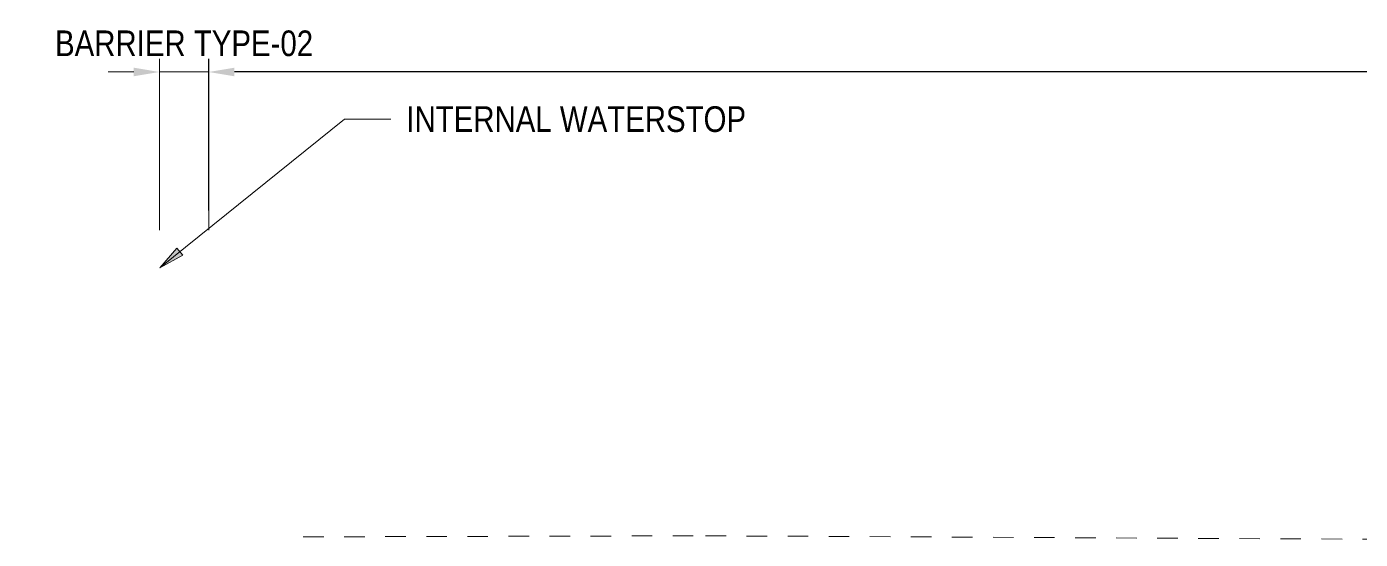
# Model space of a CAD drawing. Header units: metres. Extents: x 0 to 258, y 3 to 25.
# Drawn here: x 167.84 to 174.34, y 22.25 to 24.75 of the extents above; entities that cross this region are included whole.
import ezdxf

# ---------------------------------------------------------------- set-up
doc = ezdxf.new("R2010")
doc.units = ezdxf.units.M
doc.linetypes.add('JacobsDash', pattern=[0.0045, 0.003, -0.0015])
doc.layers.get('Defpoints').update_dxf_attribs({"color": 41})
for name, color, linetype, lineweight in [('A-ANNO-DIMS', 7, 'Continuous', 9), ('A-DETL', 7, 'Continuous', 13), ('G-ANNO-TEXT', 7, 'Continuous', 9)]:
    doc.layers.add(name, color=color, linetype=linetype, lineweight=lineweight)
doc.styles.add('Arial Narrow_2', font='ARIALN.TTF', dxfattribs={"height": 0.125})
doc.dimstyles.new('Dimension_Standard_O__mm_', dxfattribs={"dimscale": 0.3048, "dimtxt": 0.127929, "dimasz": 0.410105, "dimexe": 0.393701, "dimexo": 0.246063, "dimgap": 0.246063, "dimtad": 1, "dimdec": 0, "dimlfac": 1000, "dimzin": 0, "dimdsep": 46, "dimtxsty": 'Arial Narrow_2', "dimsah": 1, "dimcen": 0.09, "dimaunit": 1, "dimadec": 4, "dimazin": 0, "dimtfac": 1, "dimtdec": 4, "dimtix": 1, "dimtmove": 0, "dimatfit": 3, "dimfxl": 1, "dimtvp": 1, "dimtfill": 1, "dimtolj": 1, "dimtzin": 0, "dimlwd": 18, "dimlwe": 18, "dimarcsym": 2})
doc.dimstyles.new('Dimension_Standard_T_REO', dxfattribs={"dimscale": 0.3048, "dimtxt": 0.127929, "dimasz": 0.410105, "dimexe": 0.492126, "dimexo": 0.0625, "dimgap": 0.164042, "dimtad": 1, "dimdec": 0, "dimlfac": 1000, "dimzin": 0, "dimdsep": 46, "dimtxsty": 'Arial Narrow_2', "dimsah": 1, "dimcen": 0.09, "dimaunit": 1, "dimadec": 4, "dimazin": 0, "dimtfac": 1, "dimtdec": 4, "dimtix": 1, "dimtmove": 0, "dimatfit": 3, "dimfxl": 0.492126, "dimfxlon": 1, "dimtvp": 1, "dimtolj": 1, "dimtzin": 0, "dimlwd": 25, "dimlwe": 25, "dimarcsym": 2})

# ---------------------------------------------------------------- blocks, each defined once
blk = doc.blocks.new('DIMBLOCK43-Section 202 ANNOTATION')
at = {"layer": 'A-ANNO-DIMS', "color": 0, "lineweight": 25, "transparency": 16777216}
for p, q in [((168.7299, 23.8523), (168.7299, 24.6768)), ((207.4361, 23.568), (207.4361, 24.6768)), ((207.3111, 24.5268), (168.8549, 24.5268))]:
    blk.add_line(p, q, dxfattribs=at)
at = {"layer": 'A-ANNO-DIMS', "color": 0, "transparency": 16777216}
for points in [[(168.8549, 24.5477), (168.8549, 24.506), (168.7299, 24.5268)], [(207.3111, 24.5477), (207.3111, 24.506), (207.4361, 24.5268)]]:
    blk.add_solid(points, dxfattribs=at)
at = {"layer": 'Defpoints', "color": 0, "transparency": 16777216}
for p in [(168.7299, 24.5268), (168.7299, 23.8333), (207.4361, 23.5489)]:
    blk.add_point(p, dxfattribs=at)
at = {"layer": 'A-ANNO-DIMS', "color": 0, "lineweight": 25, "transparency": 16777216, "insert": (188.083, 24.6407), "char_height": 0.125, "width": 1.605812, "attachment_point": 5, "style": 'Arial Narrow_2'}
blk.add_mtext('\\A1;BARRIER TYPE - 01', dxfattribs=at)
blk = doc.blocks.new('DIMBLOCK44-Section 202 ANNOTATION')
at = {"layer": 'A-ANNO-DIMS', "color": 0, "lineweight": 18, "transparency": 16777216}
for p, q in [((168.4899, 23.7554), (168.4899, 24.6468)), ((168.7299, 23.7554), (168.7299, 24.6468)), ((168.3649, 24.5268), (168.2399, 24.5268)), ((168.7299, 24.5268), (168.4899, 24.5268)), ((168.8549, 24.5268), (168.9799, 24.5268))]:
    blk.add_line(p, q, dxfattribs=at)
at = {"layer": 'A-ANNO-DIMS', "color": 0, "transparency": 16777216}
for points in [[(168.3649, 24.5477), (168.3649, 24.506), (168.4899, 24.5268)], [(168.8549, 24.5477), (168.8549, 24.506), (168.7299, 24.5268)]]:
    blk.add_solid(points, dxfattribs=at)
at = {"layer": 'Defpoints', "color": 0, "transparency": 16777216}
for p in [(168.4899, 24.5268), (168.4899, 23.6804), (168.7299, 23.6804)]:
    blk.add_point(p, dxfattribs=at)
at = {"layer": 'A-ANNO-DIMS', "color": 0, "lineweight": 18, "transparency": 16777216, "insert": (168.6099, 24.6657), "char_height": 0.125, "width": 1.508342, "attachment_point": 5, "style": 'Arial Narrow_2', "bg_fill": 3, "box_fill_scale": 1.1, "bg_fill_color": 256, "bg_fill_true_color": 13158600, "bg_fill_transparency": 0}
blk.add_mtext('\\A1;BARRIER TYPE-02', dxfattribs=at)

msp = doc.modelspace()

# ---------------------------------------------------------------- hatches: boundary and pattern name
at = {"layer": 'G-ANNO-TEXT'}
msp.add_hatch(color=256, dxfattribs=at).paths.add_polyline_path([(168.4919, 23.573), (168.6031, 23.6342), (168.5754, 23.6685)])

# ---------------------------------------------------------------- linework, layer by layer
at = {"layer": 'A-DETL', "color": 8, "linetype": 'JacobsDash', "lineweight": 9, "true_color": 0x808080}
for p, q in [((169.19, 22.2616), (171.15, 22.2668)), ((171.15, 22.2668), (174.47, 22.2496))]:
    msp.add_line(p, q, dxfattribs=at)
at = {"layer": 'G-ANNO-TEXT'}
msp.add_line((168.4919, 23.573), (168.6031, 23.6342), dxfattribs=at)

# ---------------------------------------------------------------- dimensions: what is measured, and where the dimension line sits
at = {"layer": 'A-ANNO-DIMS', "lineweight": 25}
dim = msp.add_linear_dim(base=(168.7299, 24.5268), p1=(207.4361, 23.5489), p2=(168.7299, 23.8333), text='BARRIER TYPE - 01', dimstyle='Dimension_Standard_T_REO', override={"dimpost": '<>', "dimfxl": 38.707244}, dxfattribs=at)
dim.commit()
dim.dimension.update_dxf_attribs({"geometry": 'DIMBLOCK43-Section 202 ANNOTATION', "text_midpoint": (188.083, 24.6407)})

# ---------------------------------------------------------------- next in the draw order: texts
at = {"layer": 'G-ANNO-TEXT', "insert": (169.6926, 24.3597), "char_height": 0.125, "attachment_point": 1, "style": 'Arial Narrow_2', "bg_fill": 3, "box_fill_scale": 1, "bg_fill_color": 256, "bg_fill_true_color": 13158600, "bg_fill_transparency": 0}
msp.add_mtext('INTERNAL WATERSTOP', dxfattribs=at)

# ---------------------------------------------------------------- next in the draw order: dimensions: what is measured, and where the dimension line sits
at = {"layer": 'A-ANNO-DIMS', "lineweight": 18}
dim = msp.add_linear_dim(base=(168.4899, 24.5268), p1=(168.7299, 23.6804), p2=(168.4899, 23.6804), text='BARRIER TYPE-02', dimstyle='Dimension_Standard_O__mm_', override={"dimpost": '<>', "dimfxl": 0.24}, dxfattribs=at)
dim.commit()
dim.dimension.update_dxf_attribs({"geometry": 'DIMBLOCK44-Section 202 ANNOTATION', "text_midpoint": (168.6099, 24.6657)})

# ---------------------------------------------------------------- next in the draw order: linework, layer by layer
at = {"layer": 'G-ANNO-TEXT'}
for p, q in [((168.4919, 23.573), (169.3917, 24.2972)), ((169.3917, 24.2972), (169.6176, 24.2972)), ((168.5754, 23.6685), (168.4919, 23.573)), ((168.6031, 23.6342), (168.5754, 23.6685))]:
    msp.add_line(p, q, dxfattribs=at)

doc.saveas('drawing.dxf')
